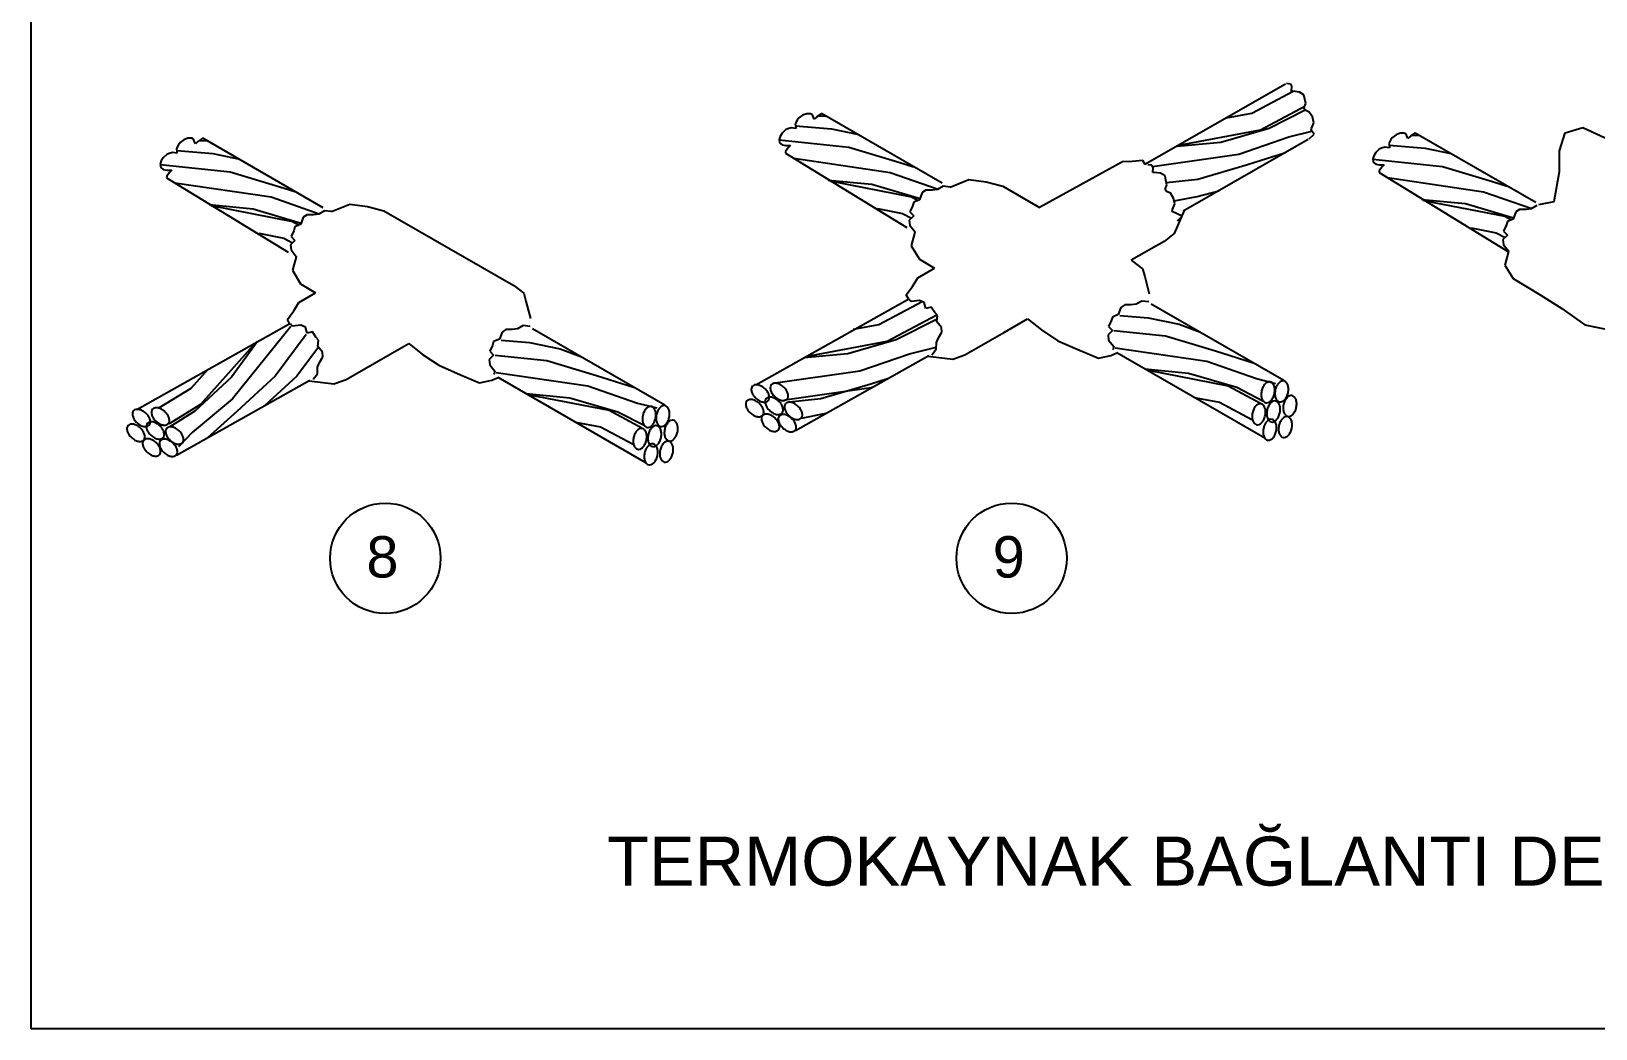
# Model space of a CAD drawing. Header units: millimetres. Extents: x 2046 to 14753, y 2361 to 29276.
# Drawn here: x 7026.9 to 7503.5, y 9255.1 to 9558.9 of the extents above; entities that cross this region are included whole.
import ezdxf
from ezdxf.enums import TextEntityAlignment as Align

# ---------------------------------------------------------------- set-up
doc = ezdxf.new("R2010")
doc.units = ezdxf.units.MM
doc.layers.add('DETAYLAR', color=7, linetype='Continuous')
doc.styles.add('ELEKTRIK', font='arial.ttf', dxfattribs={"height": 0.2})
doc.styles.get("Standard").update_dxf_attribs({"font": 'arial.ttf'})
doc.linetypes.add('DIYAFON-HATTI', pattern='A,12.7,-5.08,["DF",Standard,S=2.54,R=0,X=-2.54,Y=-1.27],-5.08', length=22.86)

msp = doc.modelspace()

# ---------------------------------------------------------------- linework, layer by layer
at = {"layer": 'DETAYLAR', "color": 4, "linetype": 'Continuous'}
for p, q in [((7026.924, 9255.122), (7026.924, 9862.618)), ((8038.859, 9255.122), (7026.924, 9255.122))]:
    msp.add_line(p, q, dxfattribs=at)
at = {"layer": 'DETAYLAR', "color": 4}
for p, q in [((7409.008, 9542.786), (7366.175, 9518.277)), ((7410.545, 9542.801), (7409.327, 9542.937)), ((7410.951, 9542.125), (7410.545, 9542.801)), ((7410.816, 9540.638), (7410.951, 9542.125)), ((7411.222, 9540.638), (7410.816, 9540.638)), ((7413.251, 9540.367), (7411.222, 9540.638)), ((7414.604, 9539.556), (7413.251, 9540.367)), ((7414.875, 9538.204), (7414.604, 9539.556)), ((7414.604, 9535.364), (7415.146, 9536.852)), ((7415.146, 9536.852), (7414.875, 9538.204)), ((7260.237, 9531.776), (7259.671, 9530.646)), ((7260.739, 9532.467), (7260.237, 9531.776)), ((7261.87, 9533.283), (7260.739, 9532.467)), ((7263.126, 9533.785), (7261.87, 9533.283)), ((7264.32, 9533.785), (7263.126, 9533.785)), ((7264.885, 9533.471), (7264.32, 9533.785)), ((7265.199, 9532.655), (7264.885, 9533.471)), ((7265.45, 9532.09), (7265.199, 9532.655)), ((7266.204, 9532.843), (7265.45, 9532.09)), ((7267.649, 9533.785), (7266.204, 9532.843)), ((7266.829, 9533.14), (7268.965, 9533.043)), ((7267.669, 9533.791), (7267.649, 9533.785)), ((7304.39, 9512.59), (7267.669, 9533.791)), ((7415.01, 9534.823), (7414.604, 9535.364)), ((7416.228, 9534.283), (7415.01, 9534.823)), ((7417.175, 9532.795), (7416.228, 9534.283)), ((7417.581, 9531.037), (7417.175, 9532.795)), ((7255.023, 9526.88), (7254.709, 9525.875)), ((7255.651, 9527.821), (7255.023, 9526.88)), ((7256.719, 9528.826), (7255.651, 9527.821)), ((7257.41, 9529.203), (7256.719, 9528.826)), ((7258.415, 9529.454), (7257.41, 9529.203)), ((7259.797, 9529.265), (7258.415, 9529.454)), ((7259.671, 9530.646), (7259.797, 9529.767)), ((7259.797, 9529.767), (7259.797, 9529.265)), ((7416.228, 9526.169), (7417.717, 9527.522)), ((7416.769, 9528.738), (7416.905, 9529.279)), ((7417.717, 9527.522), (7416.769, 9528.738)), ((7416.905, 9529.279), (7417.581, 9531.037)), ((7441.577, 9526.572), (7441.075, 9525.881)), ((7442.708, 9527.388), (7441.577, 9526.572)), ((7443.964, 9527.89), (7442.708, 9527.388)), ((7445.158, 9527.89), (7443.964, 9527.89)), ((7445.723, 9527.576), (7445.158, 9527.89)), ((7446.037, 9526.76), (7445.723, 9527.576)), ((7446.288, 9526.195), (7446.037, 9526.76)), ((7447.042, 9526.948), (7446.288, 9526.195)), ((7448.487, 9527.89), (7447.042, 9526.948)), ((7448.507, 9527.896), (7448.487, 9527.89)), ((7485.228, 9506.695), (7448.507, 9527.896)), ((7492.463, 9522.473), (7494.136, 9527.908)), ((7494.136, 9527.908), (7499.575, 9529.58)), ((7499.575, 9529.58), (7530.95, 9514.948)), ((7069.903, 9521.957), (7068.898, 9521.705)), ((7071.285, 9521.768), (7069.903, 9521.957)), ((7071.725, 9524.279), (7071.159, 9523.149)), ((7071.159, 9523.149), (7071.285, 9522.27)), ((7071.285, 9522.27), (7071.285, 9521.768)), ((7072.227, 9524.97), (7071.725, 9524.279)), ((7073.358, 9525.786), (7072.227, 9524.97)), ((7074.614, 9526.288), (7073.358, 9525.786)), ((7075.808, 9526.288), (7074.614, 9526.288)), ((7076.373, 9525.974), (7075.808, 9526.288)), ((7076.687, 9525.158), (7076.373, 9525.974)), ((7076.938, 9524.593), (7076.687, 9525.158)), ((7077.692, 9525.346), (7076.938, 9524.593)), ((7079.137, 9526.288), (7077.692, 9525.346)), ((7078.316, 9525.643), (7080.453, 9525.545)), ((7079.157, 9526.294), (7079.137, 9526.288)), ((7115.878, 9505.093), (7079.157, 9526.294)), ((7254.709, 9525.875), (7254.897, 9524.934)), ((7254.897, 9524.934), (7255.651, 9524.306)), ((7255.651, 9524.306), (7256.782, 9524.118)), ((7256.719, 9522.297), (7256.646, 9521.75)), ((7256.646, 9521.75), (7293.655, 9499.131)), ((7257.536, 9523.364), (7256.719, 9522.297)), ((7256.782, 9524.118), (7257.661, 9524.118)), ((7258.227, 9524.055), (7257.536, 9523.364)), ((7257.661, 9524.118), (7258.227, 9524.055)), ((7415.868, 9525.886), (7377.865, 9504.14)), ((7436.489, 9521.927), (7435.861, 9520.985)), ((7437.557, 9522.931), (7436.489, 9521.927)), ((7438.248, 9523.308), (7437.557, 9522.931)), ((7439.253, 9523.559), (7438.248, 9523.308)), ((7440.635, 9523.37), (7439.253, 9523.559)), ((7441.075, 9525.881), (7440.509, 9524.751)), ((7440.509, 9524.751), (7440.635, 9523.873)), ((7440.635, 9523.873), (7440.635, 9523.37)), ((7492.463, 9516.202), (7492.463, 9522.473)), ((7066.511, 9519.383), (7066.197, 9518.378)), ((7066.197, 9518.378), (7066.385, 9517.437)), ((7066.385, 9517.437), (7067.139, 9516.809)), ((7067.139, 9520.324), (7066.511, 9519.383)), ((7068.207, 9521.329), (7067.139, 9520.324)), ((7068.898, 9521.705), (7068.207, 9521.329)), ((7359.31, 9519.14), (7334.086, 9505.232)), ((7362.311, 9519.179), (7359.31, 9519.14)), ((7365.514, 9519.555), (7362.311, 9519.179)), ((7366.243, 9518.316), (7365.514, 9519.555)), ((7368.255, 9518.083), (7367.037, 9518.218)), ((7368.661, 9517.406), (7368.255, 9518.083)), ((7368.526, 9515.919), (7368.661, 9517.406)), ((7435.861, 9520.985), (7435.547, 9519.981)), ((7435.547, 9519.981), (7435.735, 9519.039)), ((7435.735, 9519.039), (7436.489, 9518.411)), ((7436.489, 9518.411), (7437.62, 9518.223)), ((7438.373, 9517.47), (7437.557, 9516.402)), ((7437.62, 9518.223), (7438.499, 9518.223)), ((7439.064, 9518.16), (7438.373, 9517.47)), ((7438.499, 9518.223), (7439.064, 9518.16)), ((7067.139, 9516.809), (7068.27, 9516.621)), ((7068.207, 9514.8), (7068.134, 9514.253)), ((7068.134, 9514.253), (7105.143, 9491.633)), ((7069.023, 9515.867), (7068.207, 9514.8)), ((7068.27, 9516.621), (7069.149, 9516.621)), ((7069.714, 9516.558), (7069.023, 9515.867)), ((7069.149, 9516.621), (7069.714, 9516.558)), ((7306.883, 9511.446), (7312.478, 9513.702)), ((7312.478, 9513.702), (7317.84, 9513.032)), ((7317.84, 9513.032), (7322.868, 9511.692)), ((7368.932, 9515.919), (7368.526, 9515.919)), ((7370.961, 9515.649), (7368.932, 9515.919)), ((7372.314, 9514.837), (7370.961, 9515.649)), ((7372.585, 9513.485), (7372.314, 9514.837)), ((7372.856, 9512.133), (7372.585, 9513.485)), ((7437.557, 9516.402), (7437.484, 9515.855)), ((7437.484, 9515.855), (7476.943, 9491.738)), ((7490.789, 9507.005), (7492.463, 9516.202)), ((7297.522, 9507.587), (7295.764, 9506.806)), ((7298.303, 9509.735), (7297.522, 9507.587)), ((7299.475, 9510.515), (7298.303, 9509.735)), ((7301.429, 9510.515), (7299.475, 9510.515)), ((7302.991, 9510.711), (7301.429, 9510.515)), ((7304.749, 9511.687), (7302.991, 9510.711)), ((7306.883, 9511.446), (7304.749, 9511.687)), ((7322.868, 9511.692), (7334.086, 9505.232)), ((7372.314, 9510.645), (7372.856, 9512.133)), ((7372.72, 9510.105), (7372.314, 9510.645)), ((7373.938, 9509.564), (7372.72, 9510.105)), ((7374.885, 9508.076), (7373.938, 9509.564)), ((7375.291, 9506.318), (7374.885, 9508.076)), ((7382.086, 9508.607), (7388.686, 9510.332)), ((7110.963, 9503.018), (7109.791, 9502.237)), ((7112.916, 9503.018), (7110.963, 9503.018)), ((7114.479, 9503.214), (7112.916, 9503.018)), ((7116.237, 9504.19), (7114.479, 9503.214)), ((7118.371, 9503.949), (7116.237, 9504.19)), ((7118.371, 9503.949), (7123.965, 9506.205)), ((7123.965, 9506.205), (7129.328, 9505.535)), ((7129.328, 9505.535), (7134.356, 9504.195)), ((7134.356, 9504.195), (7173.905, 9481.419)), ((7295.764, 9502.707), (7294.396, 9501.34)), ((7295.373, 9505.635), (7294.592, 9503.878)), ((7294.592, 9503.878), (7295.764, 9502.707)), ((7295.764, 9506.806), (7295.373, 9505.635)), ((7374.479, 9504.02), (7374.615, 9504.56)), ((7377.554, 9502.537), (7374.479, 9504.02)), ((7374.615, 9504.56), (7375.291, 9506.318)), ((7378.147, 9504.301), (7375.112, 9497.309)), ((7479.141, 9503.84), (7478.36, 9501.692)), ((7480.313, 9504.62), (7479.141, 9503.84)), ((7482.266, 9504.62), (7480.313, 9504.62)), ((7483.829, 9504.816), (7482.266, 9504.62)), ((7485.587, 9505.792), (7483.829, 9504.816)), ((7486.188, 9506.169), (7490.789, 9507.005)), ((7106.861, 9498.138), (7106.079, 9496.381)), ((7107.251, 9499.309), (7106.861, 9498.138)), ((7109.01, 9500.09), (7107.251, 9499.309)), ((7109.791, 9502.237), (7109.01, 9500.09)), ((7294.396, 9501.34), (7294.592, 9499.779)), ((7294.592, 9499.779), (7296.154, 9497.827)), ((7376.066, 9501.185), (7377.554, 9502.537)), ((7476.211, 9499.74), (7475.429, 9497.983)), ((7475.429, 9497.983), (7476.602, 9496.812)), ((7476.602, 9500.911), (7476.211, 9499.74)), ((7478.36, 9501.692), (7476.602, 9500.911)), ((7107.251, 9495.21), (7105.884, 9493.843)), ((7105.884, 9493.843), (7106.079, 9492.282)), ((7106.079, 9496.381), (7107.251, 9495.21)), ((7296.112, 9497.657), (7294.976, 9493.572)), ((7294.976, 9493.572), (7297.457, 9489.441)), ((7296.154, 9497.827), (7296.112, 9497.657)), ((7372.013, 9494.808), (7361.967, 9489.175)), ((7375.112, 9497.309), (7372.013, 9494.808)), ((7476.602, 9496.812), (7475.234, 9495.445)), ((7475.234, 9495.445), (7475.429, 9493.884)), ((7475.429, 9493.884), (7476.992, 9491.932)), ((7106.079, 9492.282), (7107.642, 9490.329)), ((7107.6, 9490.16), (7106.464, 9486.075)), ((7107.642, 9490.329), (7107.6, 9490.16)), ((7297.457, 9489.441), (7302.037, 9486.694)), ((7361.967, 9489.175), (7362.417, 9488.916)), ((7362.417, 9488.916), (7365.434, 9486.571)), ((7476.95, 9491.762), (7475.814, 9487.677)), ((7476.992, 9491.932), (7476.95, 9491.762)), ((7106.464, 9486.075), (7108.944, 9481.944)), ((7295.412, 9481.195), (7296.986, 9483.75)), ((7296.986, 9483.75), (7302.037, 9486.694)), ((7365.434, 9486.571), (7366.104, 9484.227)), ((7366.104, 9484.227), (7367.484, 9478.939)), ((7475.814, 9487.677), (7478.294, 9483.546)), ((7108.474, 9476.253), (7113.525, 9479.197)), ((7108.944, 9481.944), (7113.525, 9479.197)), ((7173.905, 9481.419), (7176.922, 9479.074)), ((7176.922, 9479.074), (7177.592, 9476.73)), ((7293.445, 9478.639), (7295.412, 9481.195)), ((7478.294, 9483.546), (7486.562, 9478.589)), ((7106.9, 9473.698), (7108.474, 9476.253)), ((7177.592, 9476.73), (7178.972, 9471.442)), ((7247.615, 9451.238), (7294.202, 9477.416)), ((7294.134, 9477.378), (7293.445, 9478.639)), ((7294.476, 9477.12), (7294.408, 9477.388)), ((7295.048, 9476.554), (7294.476, 9477.12)), ((7297.524, 9476.902), (7295.048, 9476.554)), ((7298.967, 9476.274), (7297.524, 9476.902)), ((7299.445, 9474.401), (7298.967, 9476.274)), ((7301.051, 9474.811), (7299.445, 9474.401)), ((7302.163, 9473.243), (7301.051, 9474.811)), ((7358.828, 9474.783), (7358.046, 9472.635)), ((7360, 9475.564), (7358.828, 9474.783)), ((7361.953, 9475.564), (7360, 9475.564)), ((7363.516, 9475.759), (7361.953, 9475.564)), ((7365.274, 9476.735), (7363.516, 9475.759)), ((7367.408, 9476.494), (7365.274, 9476.735)), ((7408.466, 9452.502), (7368.113, 9475.799)), ((7486.562, 9478.589), (7493.176, 9474.458)), ((7493.176, 9474.458), (7500.203, 9469.501)), ((7059.103, 9443.741), (7105.69, 9469.919)), ((7104.933, 9471.142), (7106.9, 9473.698)), ((7105.622, 9469.88), (7104.933, 9471.142)), ((7105.964, 9469.623), (7105.896, 9469.891)), ((7106.536, 9469.057), (7105.964, 9469.623)), ((7109.012, 9469.405), (7106.536, 9469.057)), ((7110.455, 9468.777), (7109.012, 9469.405)), ((7302.971, 9472.31), (7302.163, 9473.243)), ((7302.746, 9470.399), (7302.971, 9472.31)), ((7304.195, 9468.632), (7302.746, 9470.399)), ((7323.345, 9467.238), (7330.403, 9471.269)), ((7330.403, 9471.269), (7334.66, 9467.96)), ((7355.898, 9470.683), (7355.116, 9468.926)), ((7356.288, 9471.855), (7355.898, 9470.683)), ((7358.046, 9472.635), (7356.288, 9471.855)), ((7500.203, 9469.501), (7508.057, 9467.848)), ((7110.933, 9466.904), (7110.455, 9468.777)), ((7112.538, 9467.314), (7110.933, 9466.904)), ((7113.651, 9465.746), (7112.538, 9467.314)), ((7114.459, 9464.813), (7113.651, 9465.746)), ((7114.234, 9462.902), (7114.459, 9464.813)), ((7169.534, 9465.138), (7167.776, 9464.358)), ((7170.316, 9467.286), (7169.534, 9465.138)), ((7171.488, 9468.067), (7170.316, 9467.286)), ((7173.441, 9468.067), (7171.488, 9468.067)), ((7175.004, 9468.262), (7173.441, 9468.067)), ((7176.762, 9469.238), (7175.004, 9468.262)), ((7178.896, 9468.997), (7176.762, 9469.238)), ((7219.954, 9445.004), (7179.601, 9468.302)), ((7302.643, 9464.101), (7303.272, 9465.545)), ((7303.272, 9465.545), (7304.269, 9467.225)), ((7304.269, 9467.225), (7304.195, 9468.632)), ((7311.346, 9460.358), (7323.345, 9467.238)), ((7334.66, 9467.96), (7339.621, 9464.655)), ((7339.621, 9464.655), (7346.234, 9461.764)), ((7356.288, 9467.755), (7354.921, 9466.389)), ((7354.921, 9466.389), (7355.116, 9464.827)), ((7355.116, 9468.926), (7356.288, 9467.755)), ((7355.116, 9464.827), (7356.679, 9462.875)), ((7115.683, 9461.135), (7114.234, 9462.902)), ((7115.757, 9459.728), (7115.683, 9461.135)), ((7134.833, 9459.741), (7141.891, 9463.772)), ((7141.891, 9463.772), (7146.148, 9460.463)), ((7146.148, 9460.463), (7151.108, 9457.158)), ((7167.776, 9460.258), (7166.409, 9458.892)), ((7167.385, 9463.186), (7166.604, 9461.429)), ((7166.604, 9461.429), (7167.776, 9460.258)), ((7167.776, 9464.358), (7167.385, 9463.186)), ((7259.711, 9437.3), (7300.333, 9460.126)), ((7300.049, 9459.967), (7307.608, 9458.982)), ((7301.29, 9460.379), (7302.586, 9462.091)), ((7302.586, 9462.091), (7302.643, 9464.101)), ((7307.608, 9458.982), (7311.346, 9460.358)), ((7346.234, 9461.764), (7352.022, 9459.285)), ((7352.022, 9459.285), (7355.742, 9460.111)), ((7355.742, 9460.111), (7357.635, 9460.977)), ((7356.484, 9462.094), (7356.288, 9461.899)), ((7356.679, 9462.875), (7356.484, 9462.094)), ((7402.648, 9434.989), (7357.635, 9460.977)), ((7114.074, 9454.594), (7114.131, 9456.604)), ((7114.131, 9456.604), (7114.76, 9458.048)), ((7114.76, 9458.048), (7115.757, 9459.728)), ((7122.833, 9452.861), (7134.833, 9459.741)), ((7151.108, 9457.158), (7157.722, 9454.266)), ((7166.409, 9458.892), (7166.604, 9457.33)), ((7166.604, 9457.33), (7168.167, 9455.378)), ((7168.167, 9455.378), (7167.971, 9454.597)), ((7071.199, 9429.803), (7111.821, 9452.629)), ((7111.537, 9452.47), (7119.096, 9451.485)), ((7112.778, 9452.882), (7114.074, 9454.594)), ((7119.096, 9451.485), (7122.833, 9452.861)), ((7157.722, 9454.266), (7163.51, 9451.788)), ((7163.51, 9451.788), (7167.23, 9452.614)), ((7167.23, 9452.614), (7169.123, 9453.479)), ((7167.971, 9454.597), (7167.776, 9454.402)), ((7214.135, 9427.491), (7169.123, 9453.479)), ((7268.566, 9442.449), (7269.141, 9442.599))]:
    msp.add_line(p, q, dxfattribs=at)
at = {"layer": 'DETAYLAR', "color": 2}
for p, q in [((7398.71, 9533.97), (7411.311, 9540.626)), ((7401.338, 9528.909), (7414.854, 9536.05)), ((7391.053, 9532.512), (7398.71, 9533.97)), ((7403.986, 9529.38), (7414.935, 9534.924)), ((7259.757, 9530.05), (7270.705, 9529.138)), ((7270.705, 9529.138), (7278.493, 9527.541)), ((7376.494, 9524.182), (7401.338, 9528.909)), ((7389.291, 9525.109), (7403.986, 9529.38)), ((7394.812, 9521.48), (7409.992, 9526.712)), ((7409.992, 9526.712), (7417.017, 9528.421)), ((7447.666, 9527.245), (7449.803, 9527.148)), ((7071.245, 9522.553), (7082.193, 9521.641)), ((7254.715, 9525.846), (7275.999, 9523.607)), ((7275.999, 9523.607), (7291.159, 9519.038)), ((7375.975, 9523.884), (7389.291, 9525.109)), ((7397.447, 9518.344), (7408.973, 9521.94)), ((7440.595, 9524.155), (7451.543, 9523.243)), ((7451.543, 9523.243), (7459.331, 9521.646)), ((7066.203, 9518.349), (7087.487, 9516.11)), ((7082.193, 9521.641), (7089.981, 9520.044)), ((7259.179, 9520.202), (7288.512, 9515.912)), ((7291.159, 9519.038), (7295.719, 9517.596)), ((7368.466, 9517.731), (7394.812, 9521.48)), ((7382.269, 9513.834), (7397.447, 9518.344)), ((7435.553, 9519.951), (7456.837, 9517.712)), ((7456.837, 9517.712), (7471.997, 9513.143)), ((7070.667, 9512.705), (7100, 9508.415)), ((7087.487, 9516.11), (7102.647, 9511.541)), ((7269.666, 9513.581), (7282.978, 9512.305)), ((7270.185, 9513.281), (7295.009, 9508.458)), ((7282.978, 9512.305), (7297.656, 9507.977)), ((7288.512, 9515.912), (7303.156, 9510.802)), ((7372.709, 9512.865), (7382.269, 9513.834)), ((7440.017, 9514.307), (7469.35, 9510.017)), ((7471.997, 9513.143), (7476.557, 9511.701)), ((7100, 9508.415), (7114.644, 9503.305)), ((7102.647, 9511.541), (7107.207, 9510.099)), ((7295.009, 9508.458), (7297.041, 9507.374)), ((7297.656, 9507.977), (7297.662, 9507.973)), ((7375.076, 9507.251), (7382.086, 9508.607)), ((7450.504, 9507.686), (7463.815, 9506.41)), ((7469.35, 9510.017), (7483.994, 9504.907)), ((7081.154, 9506.084), (7094.465, 9504.808)), ((7081.672, 9505.784), (7106.497, 9500.96)), ((7094.465, 9504.808), (7109.144, 9500.48)), ((7284.711, 9504.894), (7292.362, 9503.408)), ((7292.362, 9503.408), (7295.037, 9501.981)), ((7451.022, 9507.386), (7475.847, 9502.563)), ((7463.815, 9506.41), (7478.494, 9502.082)), ((7106.497, 9500.96), (7108.529, 9499.877)), ((7109.144, 9500.48), (7109.15, 9500.476)), ((7465.549, 9498.999), (7473.2, 9497.513)), ((7475.847, 9502.563), (7477.879, 9501.479)), ((7478.494, 9502.082), (7478.5, 9502.078)), ((7096.199, 9497.397), (7103.85, 9495.911)), ((7103.85, 9495.911), (7106.525, 9494.484)), ((7473.2, 9497.513), (7475.875, 9496.086)), ((7285.064, 9469.574), (7298.298, 9476.565)), ((7277.407, 9468.117), (7285.064, 9469.574)), ((7287.691, 9464.514), (7302.807, 9472.5)), ((7290.34, 9464.985), (7302.855, 9471.322)), ((7358.523, 9472.341), (7367.186, 9471.619)), ((7367.186, 9471.619), (7376.571, 9469.696)), ((7376.571, 9469.696), (7382.778, 9467.333)), ((7105.999, 9468.929), (7088.24, 9446.988)), ((7110.71, 9466.543), (7101.241, 9453.826)), ((7170.011, 9464.844), (7178.674, 9464.122)), ((7275.645, 9460.713), (7290.34, 9464.985)), ((7356.712, 9467.747), (7372.48, 9466.089)), ((7372.48, 9466.089), (7387.64, 9461.52)), ((7095.325, 9464.095), (7078.514, 9445.202)), ((7095.847, 9464.388), (7087.96, 9453.589)), ((7114.39, 9462.712), (7107.774, 9453.826)), ((7168.2, 9460.25), (7183.968, 9458.592)), ((7178.674, 9464.122), (7188.059, 9462.199)), ((7188.059, 9462.199), (7194.266, 9459.836)), ((7262.329, 9459.489), (7275.645, 9460.713)), ((7262.848, 9459.787), (7287.691, 9464.514)), ((7279.276, 9455.448), (7294.456, 9460.68)), ((7294.456, 9460.68), (7302.602, 9462.662)), ((7357.063, 9462.478), (7384.993, 9458.394)), ((7387.64, 9461.52), (7399.152, 9457.879)), ((7080.702, 9455.877), (7075.521, 9450.055)), ((7183.968, 9458.592), (7199.128, 9454.023)), ((7252.93, 9451.699), (7279.276, 9455.448)), ((7366.147, 9456.062), (7379.458, 9454.787)), ((7366.665, 9455.763), (7391.49, 9450.939)), ((7384.993, 9458.394), (7400.153, 9453.103)), ((7087.96, 9453.589), (7076.75, 9443.171)), ((7101.241, 9453.826), (7089.579, 9443.117)), ((7107.774, 9453.826), (7098.033, 9444.882)), ((7168.551, 9454.981), (7196.481, 9450.897)), ((7196.481, 9450.897), (7211.641, 9445.606)), ((7199.128, 9454.023), (7210.64, 9450.382)), ((7256.458, 9446.663), (7282.803, 9450.412)), ((7267.489, 9447.046), (7282.666, 9451.556)), ((7282.666, 9451.556), (7288.096, 9453.25)), ((7282.803, 9450.412), (7283.427, 9450.627)), ((7379.458, 9454.787), (7394.137, 9450.458)), ((7391.49, 9450.939), (7401.41, 9445.649)), ((7394.137, 9450.458), (7402.132, 9446.371)), ((7400.153, 9453.103), (7405.982, 9451.661)), ((7075.521, 9450.055), (7065.911, 9444.22)), ((7088.24, 9446.988), (7075.957, 9436.647)), ((7177.635, 9448.565), (7190.946, 9447.29)), ((7178.153, 9448.266), (7202.978, 9443.442)), ((7190.946, 9447.29), (7205.625, 9442.961)), ((7211.641, 9445.606), (7217.47, 9444.164)), ((7257.929, 9446.078), (7267.489, 9447.046)), ((7381.192, 9447.376), (7388.843, 9445.889)), ((7388.843, 9445.889), (7398.763, 9440.6)), ((7078.514, 9445.202), (7068.905, 9439.368)), ((7076.75, 9443.171), (7069.157, 9438.379)), ((7089.579, 9443.117), (7080.576, 9435.072)), ((7202.978, 9443.442), (7212.898, 9438.152)), ((7205.625, 9442.961), (7213.62, 9438.874)), ((7261.556, 9441.093), (7268.566, 9442.449)), ((7075.957, 9436.647), (7071.743, 9432.369)), ((7192.68, 9439.879), (7200.331, 9438.392)), ((7200.331, 9438.392), (7210.251, 9433.103))]:
    msp.add_line(p, q, dxfattribs=at)
for centre in [(7134.766, 9398.391), (7325.546, 9398.391)]:
    msp.add_circle(centre, 16.81, dxfattribs=at)
at = {"layer": 'DETAYLAR', "color": 4}
for centre, radius, start, end in [((7247.534, 9449.955), 1.26, 137.24551, 171.27093), ((7247.534, 9449.955), 1.26, 103.22008, 137.24551), ((7247.796, 9448.839), 2.406, 78.77501, 103.22008), ((7247.562, 9447.662), 3.605, 61.50392, 78.77501), ((7246.765, 9446.193), 5.277, 47.24551, 61.50392), ((7254.439, 9450.242), 2.406, 171.27093, 195.716), ((7253.306, 9450.416), 1.26, 137.24551, 171.27093), ((7253.306, 9450.416), 1.26, 103.22008, 137.24551), ((7253.568, 9449.3), 2.406, 78.77501, 103.22008), ((7253.335, 9448.124), 3.605, 61.50392, 78.77501), ((7252.537, 9446.654), 5.277, 47.24551, 61.50392), ((7252.537, 9446.654), 5.277, 32.9871, 47.24551), ((7406.864, 9448.237), 5.277, 153.65471, 167.91312), ((7405.366, 9448.979), 3.605, 136.38361, 153.65471), ((7404.497, 9449.806), 2.406, 111.93855, 136.38361), ((7404.069, 9450.869), 1.26, 77.91312, 111.93855), ((7404.069, 9450.869), 1.26, 43.88769, 77.91312), ((7403.243, 9450.075), 2.406, 19.44262, 43.88769), ((7402.112, 9449.675), 3.605, 2.17153, 19.44262), ((7411.04, 9448.515), 5.277, 153.65471, 167.91312), ((7409.542, 9449.257), 3.605, 136.38361, 153.65471), ((7408.673, 9450.084), 2.406, 111.93855, 136.38361), ((7408.245, 9451.148), 1.26, 77.91312, 111.93855), ((7408.245, 9451.148), 1.26, 43.88769, 77.91312), ((7407.419, 9450.353), 2.406, 19.44262, 43.88769), ((7406.288, 9449.954), 3.605, 2.17153, 19.44262), ((7246.971, 9445.284), 2.406, 171.27093, 195.716), ((7245.838, 9445.458), 1.26, 137.24551, 171.27093), ((7245.838, 9445.458), 1.26, 103.22008, 137.24551), ((7246.1, 9444.342), 2.406, 78.77501, 103.22008), ((7248.667, 9449.781), 2.406, 171.27093, 195.716), ((7249.821, 9450.106), 3.605, 195.716, 212.9871), ((7245.866, 9443.166), 3.605, 61.50392, 78.77501), ((7251.224, 9451.016), 5.277, 212.9871, 227.24551), ((7245.069, 9441.697), 5.277, 47.24551, 61.50392), ((7251.224, 9451.016), 5.277, 227.24551, 241.50392), ((7245.069, 9441.697), 5.277, 32.9871, 47.24551), ((7250.426, 9449.547), 3.605, 241.50392, 258.77501), ((7250.193, 9448.37), 2.406, 258.77501, 283.22008), ((7246.765, 9446.193), 5.277, 32.9871, 47.24551), ((7252.885, 9445.985), 2.406, 171.27093, 195.716), ((7251.752, 9446.159), 1.26, 137.24551, 171.27093), ((7250.455, 9447.254), 1.26, 283.22008, 317.24551), ((7251.752, 9446.159), 1.26, 103.22008, 137.24551), ((7248.167, 9447.103), 3.605, 15.716, 32.9871), ((7250.455, 9447.254), 1.26, 317.24551, 351.27093), ((7252.014, 9445.043), 2.406, 78.77501, 103.22008), ((7249.322, 9447.428), 2.406, 351.27093, 15.716), ((7255.594, 9450.567), 3.605, 195.716, 212.9871), ((7251.781, 9443.866), 3.605, 61.50392, 78.77501), ((7256.996, 9451.477), 5.277, 212.9871, 227.24551), ((7256.996, 9451.477), 5.277, 227.24551, 241.50392), ((7250.983, 9442.397), 5.277, 47.24551, 61.50392), ((7256.198, 9450.008), 3.605, 241.50392, 258.77501), ((7250.983, 9442.397), 5.277, 32.9871, 47.24551), ((7255.965, 9448.831), 2.406, 258.77501, 283.22008), ((7256.227, 9447.716), 1.26, 283.22008, 317.24551), ((7257.629, 9444.616), 1.26, 103.22008, 137.24551), ((7253.939, 9447.565), 3.605, 15.716, 32.9871), ((7256.227, 9447.716), 1.26, 317.24551, 351.27093), ((7257.891, 9443.5), 2.406, 78.77501, 103.22008), ((7255.094, 9447.889), 2.406, 351.27093, 15.716), ((7257.658, 9442.323), 3.605, 61.50392, 78.77501), ((7406.864, 9448.237), 5.277, 167.91312, 182.17153), ((7405.193, 9448.173), 3.605, 182.17153, 199.44262), ((7404.062, 9447.774), 2.406, 199.44262, 223.88769), ((7403.236, 9446.98), 1.26, 223.88769, 257.91312), ((7403.236, 9446.98), 1.26, 257.91312, 291.93855), ((7402.808, 9448.043), 2.406, 291.93855, 316.38361), ((7407.036, 9443.136), 3.605, 136.38361, 153.65471), ((7406.168, 9443.964), 2.406, 111.93855, 136.38361), ((7401.94, 9448.87), 3.605, 316.38361, 333.65471), ((7400.442, 9449.612), 5.277, 333.65471, 347.91312), ((7405.74, 9445.027), 1.26, 77.91312, 111.93855), ((7400.442, 9449.612), 5.277, 347.91312, 2.17153), ((7411.04, 9448.515), 5.277, 167.91312, 182.17153), ((7409.369, 9448.452), 3.605, 182.17153, 199.44262), ((7408.238, 9448.052), 2.406, 199.44262, 223.88769), ((7405.74, 9445.027), 1.26, 43.88769, 77.91312), ((7407.412, 9447.258), 1.26, 223.88769, 257.91312), ((7404.913, 9444.232), 2.406, 19.44262, 43.88769), ((7407.412, 9447.258), 1.26, 257.91312, 291.93855), ((7406.984, 9448.321), 2.406, 291.93855, 316.38361), ((7413.545, 9444.064), 5.277, 153.65471, 167.91312), ((7406.116, 9449.148), 3.605, 316.38361, 333.65471), ((7412.047, 9444.805), 3.605, 136.38361, 153.65471), ((7404.618, 9449.89), 5.277, 333.65471, 347.91312), ((7411.179, 9445.633), 2.406, 111.93855, 136.38361), ((7404.618, 9449.89), 5.277, 347.91312, 2.17153), ((7410.751, 9446.696), 1.26, 77.91312, 111.93855), ((7410.751, 9446.696), 1.26, 43.88769, 77.91312), ((7409.925, 9445.901), 2.406, 19.44262, 43.88769), ((7408.794, 9445.502), 3.605, 2.17153, 19.44262), ((7407.123, 9445.439), 5.277, 347.91312, 2.17153), ((7060.155, 9442.284), 2.406, 171.27093, 195.716), ((7059.022, 9442.458), 1.26, 137.24551, 171.27093), ((7061.309, 9442.609), 3.605, 195.716, 212.9871), ((7059.022, 9442.458), 1.26, 103.22008, 137.24551), ((7059.284, 9441.342), 2.406, 78.77501, 103.22008), ((7059.05, 9440.165), 3.605, 61.50392, 78.77501), ((7058.253, 9438.696), 5.277, 47.24551, 61.50392), ((7058.253, 9438.696), 5.277, 32.9871, 47.24551), ((7059.655, 9439.606), 3.605, 15.716, 32.9871), ((7065.927, 9442.745), 2.406, 171.27093, 195.716), ((7064.794, 9442.919), 1.26, 137.24551, 171.27093), ((7067.081, 9443.07), 3.605, 195.716, 212.9871), ((7064.794, 9442.919), 1.26, 103.22008, 137.24551), ((7068.484, 9443.98), 5.277, 212.9871, 227.24551), ((7065.056, 9441.803), 2.406, 78.77501, 103.22008), ((7064.823, 9440.626), 3.605, 61.50392, 78.77501), ((7064.025, 9439.157), 5.277, 47.24551, 61.50392), ((7064.025, 9439.157), 5.277, 32.9871, 47.24551), ((7065.427, 9440.067), 3.605, 15.716, 32.9871), ((7066.582, 9440.392), 2.406, 351.27093, 15.716), ((7218.352, 9440.74), 5.277, 167.91312, 182.17153), ((7218.352, 9440.74), 5.277, 153.65471, 167.91312), ((7216.854, 9441.482), 3.605, 136.38361, 153.65471), ((7215.985, 9442.309), 2.406, 111.93855, 136.38361), ((7215.557, 9443.372), 1.26, 77.91312, 111.93855), ((7215.557, 9443.372), 1.26, 43.88769, 77.91312), ((7214.731, 9442.578), 2.406, 19.44262, 43.88769), ((7211.929, 9442.115), 5.277, 333.65471, 347.91312), ((7213.6, 9442.178), 3.605, 2.17153, 19.44262), ((7211.929, 9442.115), 5.277, 347.91312, 2.17153), ((7222.528, 9441.018), 5.277, 167.91312, 182.17153), ((7220.857, 9440.955), 3.605, 182.17153, 199.44262), ((7222.528, 9441.018), 5.277, 153.65471, 167.91312), ((7221.03, 9441.76), 3.605, 136.38361, 153.65471), ((7220.161, 9442.587), 2.406, 111.93855, 136.38361), ((7219.733, 9443.65), 1.26, 77.91312, 111.93855), ((7219.733, 9443.65), 1.26, 43.88769, 77.91312), ((7218.907, 9442.856), 2.406, 19.44262, 43.88769), ((7216.105, 9442.393), 5.277, 333.65471, 347.91312), ((7217.776, 9442.457), 3.605, 2.17153, 19.44262), ((7216.105, 9442.393), 5.277, 347.91312, 2.17153), ((7248.125, 9445.609), 3.605, 195.716, 212.9871), ((7249.527, 9446.519), 5.277, 212.9871, 227.24551), ((7249.527, 9446.519), 5.277, 227.24551, 241.50392), ((7248.73, 9445.05), 3.605, 241.50392, 258.77501), ((7248.496, 9443.873), 2.406, 258.77501, 283.22008), ((7248.759, 9442.758), 1.26, 283.22008, 317.24551), ((7251.765, 9440.823), 2.406, 171.27093, 195.716), ((7250.632, 9440.997), 1.26, 137.24551, 171.27093), ((7246.471, 9442.607), 3.605, 15.716, 32.9871), ((7248.759, 9442.758), 1.26, 317.24551, 351.27093), ((7250.632, 9440.997), 1.26, 103.22008, 137.24551), ((7247.626, 9442.932), 2.406, 351.27093, 15.716), ((7250.894, 9439.881), 2.406, 78.77501, 103.22008), ((7254.039, 9446.31), 3.605, 195.716, 212.9871), ((7255.442, 9447.22), 5.277, 212.9871, 227.24551), ((7250.66, 9438.705), 3.605, 61.50392, 78.77501), ((7255.442, 9447.22), 5.277, 227.24551, 241.50392), ((7249.863, 9437.235), 5.277, 47.24551, 61.50392), ((7254.644, 9445.751), 3.605, 241.50392, 258.77501), ((7249.863, 9437.235), 5.277, 32.9871, 47.24551), ((7254.411, 9444.574), 2.406, 258.77501, 283.22008), ((7256.871, 9440.708), 2.406, 171.27093, 195.716), ((7255.739, 9440.882), 1.26, 137.24551, 171.27093), ((7255.739, 9440.882), 1.26, 103.22008, 137.24551), ((7254.673, 9443.458), 1.26, 283.22008, 317.24551), ((7252.385, 9443.307), 3.605, 15.716, 32.9871), ((7256.001, 9439.766), 2.406, 78.77501, 103.22008), ((7254.673, 9443.458), 1.26, 317.24551, 351.27093), ((7253.54, 9443.632), 2.406, 351.27093, 15.716), ((7258.762, 9444.442), 2.406, 171.27093, 195.716), ((7257.629, 9444.616), 1.26, 137.24551, 171.27093), ((7259.917, 9444.766), 3.605, 195.716, 212.9871), ((7255.767, 9438.589), 3.605, 61.50392, 78.77501), ((7261.319, 9445.677), 5.277, 212.9871, 227.24551), ((7254.97, 9437.12), 5.277, 47.24551, 61.50392), ((7261.319, 9445.677), 5.277, 227.24551, 241.50392), ((7254.97, 9437.12), 5.277, 32.9871, 47.24551), ((7260.521, 9444.207), 3.605, 241.50392, 258.77501), ((7256.86, 9440.854), 5.277, 47.24551, 61.50392), ((7256.86, 9440.854), 5.277, 32.9871, 47.24551), ((7260.55, 9441.915), 1.26, 283.22008, 317.24551), ((7258.263, 9441.764), 3.605, 15.716, 32.9871), ((7260.55, 9441.915), 1.26, 317.24551, 351.27093), ((7259.417, 9442.089), 2.406, 351.27093, 15.716), ((7404.08, 9441.56), 5.277, 167.91312, 182.17153), ((7402.409, 9441.496), 3.605, 182.17153, 199.44262), ((7404.08, 9441.56), 5.277, 153.65471, 167.91312), ((7402.582, 9442.302), 3.605, 136.38361, 153.65471), ((7401.713, 9443.129), 2.406, 111.93855, 136.38361), ((7401.285, 9444.192), 1.26, 77.91312, 111.93855), ((7401.285, 9444.192), 1.26, 43.88769, 77.91312), ((7400.459, 9443.398), 2.406, 19.44262, 43.88769), ((7397.657, 9442.935), 5.277, 333.65471, 347.91312), ((7399.328, 9442.998), 3.605, 2.17153, 19.44262), ((7397.657, 9442.935), 5.277, 347.91312, 2.17153), ((7408.534, 9442.394), 5.277, 167.91312, 182.17153), ((7406.864, 9442.331), 3.605, 182.17153, 199.44262), ((7408.534, 9442.394), 5.277, 153.65471, 167.91312), ((7405.733, 9441.932), 2.406, 199.44262, 223.88769), ((7403.61, 9443.028), 3.605, 316.38361, 333.65471), ((7402.112, 9443.77), 5.277, 333.65471, 347.91312), ((7403.782, 9443.833), 3.605, 2.17153, 19.44262), ((7402.112, 9443.77), 5.277, 347.91312, 2.17153), ((7410.655, 9438.407), 3.605, 136.38361, 153.65471), ((7409.787, 9439.234), 2.406, 111.93855, 136.38361), ((7413.545, 9444.064), 5.277, 167.91312, 182.17153), ((7411.875, 9444), 3.605, 182.17153, 199.44262), ((7410.744, 9443.601), 2.406, 199.44262, 223.88769), ((7409.359, 9440.297), 1.26, 77.91312, 111.93855), ((7409.918, 9442.806), 1.26, 223.88769, 257.91312), ((7409.359, 9440.297), 1.26, 43.88769, 77.91312), ((7409.918, 9442.806), 1.26, 257.91312, 291.93855), ((7408.533, 9439.503), 2.406, 19.44262, 43.88769), ((7409.49, 9443.87), 2.406, 291.93855, 316.38361), ((7408.621, 9444.697), 3.605, 316.38361, 333.65471), ((7407.123, 9445.439), 5.277, 333.65471, 347.91312), ((7058.458, 9437.787), 2.406, 171.27093, 195.716), ((7057.326, 9437.961), 1.26, 137.24551, 171.27093), ((7059.613, 9438.112), 3.605, 195.716, 212.9871), ((7057.326, 9437.961), 1.26, 103.22008, 137.24551), ((7061.015, 9439.022), 5.277, 212.9871, 227.24551), ((7057.588, 9436.845), 2.406, 78.77501, 103.22008), ((7057.354, 9435.669), 3.605, 61.50392, 78.77501), ((7062.711, 9443.519), 5.277, 212.9871, 227.24551), ((7056.557, 9434.199), 5.277, 47.24551, 61.50392), ((7062.711, 9443.519), 5.277, 227.24551, 241.50392), ((7056.557, 9434.199), 5.277, 32.9871, 47.24551), ((7061.914, 9442.05), 3.605, 241.50392, 258.77501), ((7057.959, 9435.11), 3.605, 15.716, 32.9871), ((7061.68, 9440.873), 2.406, 258.77501, 283.22008), ((7059.113, 9435.435), 2.406, 351.27093, 15.716), ((7064.373, 9438.488), 2.406, 171.27093, 195.716), ((7063.24, 9438.662), 1.26, 137.24551, 171.27093), ((7065.527, 9438.813), 3.605, 195.716, 212.9871), ((7061.943, 9439.757), 1.26, 283.22008, 317.24551), ((7063.24, 9438.662), 1.26, 103.22008, 137.24551), ((7066.93, 9439.723), 5.277, 212.9871, 227.24551), ((7061.943, 9439.757), 1.26, 317.24551, 351.27093), ((7063.502, 9437.546), 2.406, 78.77501, 103.22008), ((7060.81, 9439.931), 2.406, 351.27093, 15.716), ((7063.268, 9436.369), 3.605, 61.50392, 78.77501), ((7068.484, 9443.98), 5.277, 227.24551, 241.50392), ((7062.471, 9434.9), 5.277, 47.24551, 61.50392), ((7067.686, 9442.511), 3.605, 241.50392, 258.77501), ((7062.471, 9434.9), 5.277, 32.9871, 47.24551), ((7063.873, 9435.81), 3.605, 15.716, 32.9871), ((7067.453, 9441.334), 2.406, 258.77501, 283.22008), ((7065.028, 9436.135), 2.406, 351.27093, 15.716), ((7070.25, 9436.944), 2.406, 171.27093, 195.716), ((7069.117, 9437.118), 1.26, 137.24551, 171.27093), ((7071.405, 9437.269), 3.605, 195.716, 212.9871), ((7067.715, 9440.218), 1.26, 283.22008, 317.24551), ((7069.117, 9437.118), 1.26, 103.22008, 137.24551), ((7067.715, 9440.218), 1.26, 317.24551, 351.27093), ((7069.379, 9436.003), 2.406, 78.77501, 103.22008), ((7069.146, 9434.826), 3.605, 61.50392, 78.77501), ((7068.348, 9433.357), 5.277, 47.24551, 61.50392), ((7068.348, 9433.357), 5.277, 32.9871, 47.24551), ((7069.75, 9434.267), 3.605, 15.716, 32.9871), ((7215.568, 9434.063), 5.277, 153.65471, 167.91312), ((7214.07, 9434.804), 3.605, 136.38361, 153.65471), ((7213.201, 9435.632), 2.406, 111.93855, 136.38361), ((7212.773, 9436.695), 1.26, 77.91312, 111.93855), ((7212.773, 9436.695), 1.26, 43.88769, 77.91312), ((7216.681, 9440.676), 3.605, 182.17153, 199.44262), ((7215.55, 9440.277), 2.406, 199.44262, 223.88769), ((7211.947, 9435.9), 2.406, 19.44262, 43.88769), ((7214.724, 9439.483), 1.26, 223.88769, 257.91312), ((7210.816, 9435.501), 3.605, 2.17153, 19.44262), ((7214.724, 9439.483), 1.26, 257.91312, 291.93855), ((7220.022, 9434.897), 5.277, 167.91312, 182.17153), ((7220.022, 9434.897), 5.277, 153.65471, 167.91312), ((7214.296, 9440.546), 2.406, 291.93855, 316.38361), ((7218.524, 9435.639), 3.605, 136.38361, 153.65471), ((7217.656, 9436.467), 2.406, 111.93855, 136.38361), ((7213.427, 9441.373), 3.605, 316.38361, 333.65471), ((7217.227, 9437.53), 1.26, 77.91312, 111.93855), ((7219.726, 9440.555), 2.406, 199.44262, 223.88769), ((7217.227, 9437.53), 1.26, 43.88769, 77.91312), ((7218.9, 9439.761), 1.26, 223.88769, 257.91312), ((7216.401, 9436.735), 2.406, 19.44262, 43.88769), ((7218.9, 9439.761), 1.26, 257.91312, 291.93855), ((7215.27, 9436.336), 3.605, 2.17153, 19.44262), ((7213.6, 9436.273), 5.277, 347.91312, 2.17153), ((7218.472, 9440.824), 2.406, 291.93855, 316.38361), ((7225.033, 9436.567), 5.277, 167.91312, 182.17153), ((7223.363, 9436.503), 3.605, 182.17153, 199.44262), ((7225.033, 9436.567), 5.277, 153.65471, 167.91312), ((7217.603, 9441.651), 3.605, 316.38361, 333.65471), ((7223.535, 9437.308), 3.605, 136.38361, 153.65471), ((7222.667, 9438.136), 2.406, 111.93855, 136.38361), ((7222.239, 9439.199), 1.26, 77.91312, 111.93855), ((7222.239, 9439.199), 1.26, 43.88769, 77.91312), ((7221.413, 9438.404), 2.406, 19.44262, 43.88769), ((7218.611, 9437.942), 5.277, 333.65471, 347.91312), ((7220.282, 9438.005), 3.605, 2.17153, 19.44262), ((7218.611, 9437.942), 5.277, 347.91312, 2.17153), ((7252.919, 9441.148), 3.605, 195.716, 212.9871), ((7254.321, 9442.058), 5.277, 212.9871, 227.24551), ((7254.321, 9442.058), 5.277, 227.24551, 241.50392), ((7253.524, 9440.589), 3.605, 241.50392, 258.77501), ((7253.29, 9439.412), 2.406, 258.77501, 283.22008), ((7253.553, 9438.297), 1.26, 283.22008, 317.24551), ((7251.265, 9438.146), 3.605, 15.716, 32.9871), ((7253.553, 9438.297), 1.26, 317.24551, 351.27093), ((7258.026, 9441.033), 3.605, 195.716, 212.9871), ((7252.42, 9438.47), 2.406, 351.27093, 15.716), ((7259.428, 9441.943), 5.277, 212.9871, 227.24551), ((7259.428, 9441.943), 5.277, 227.24551, 241.50392), ((7258.631, 9440.474), 3.605, 241.50392, 258.77501), ((7258.397, 9439.297), 2.406, 258.77501, 283.22008), ((7258.659, 9438.181), 1.26, 283.22008, 317.24551), ((7256.372, 9438.03), 3.605, 15.716, 32.9871), ((7258.659, 9438.181), 1.26, 317.24551, 351.27093), ((7260.288, 9443.031), 2.406, 258.77501, 283.22008), ((7257.526, 9438.355), 2.406, 351.27093, 15.716), ((7401.278, 9441.097), 2.406, 199.44262, 223.88769), ((7400.452, 9440.302), 1.26, 223.88769, 257.91312), ((7400.452, 9440.302), 1.26, 257.91312, 291.93855), ((7400.024, 9441.366), 2.406, 291.93855, 316.38361), ((7399.156, 9442.193), 3.605, 316.38361, 333.65471), ((7407.421, 9436.83), 5.277, 167.91312, 182.17153), ((7405.75, 9436.767), 3.605, 182.17153, 199.44262), ((7407.421, 9436.83), 5.277, 153.65471, 167.91312), ((7405.923, 9437.572), 3.605, 136.38361, 153.65471), ((7405.054, 9438.399), 2.406, 111.93855, 136.38361), ((7404.907, 9441.137), 1.26, 223.88769, 257.91312), ((7404.626, 9439.462), 1.26, 77.91312, 111.93855), ((7404.907, 9441.137), 1.26, 257.91312, 291.93855), ((7404.626, 9439.462), 1.26, 43.88769, 77.91312), ((7404.478, 9442.2), 2.406, 291.93855, 316.38361), ((7403.8, 9438.668), 2.406, 19.44262, 43.88769), ((7400.998, 9438.205), 5.277, 333.65471, 347.91312), ((7402.669, 9438.269), 3.605, 2.17153, 19.44262), ((7400.998, 9438.205), 5.277, 347.91312, 2.17153), ((7412.153, 9437.665), 5.277, 167.91312, 182.17153), ((7410.483, 9437.601), 3.605, 182.17153, 199.44262), ((7412.153, 9437.665), 5.277, 153.65471, 167.91312), ((7409.352, 9437.202), 2.406, 199.44262, 223.88769), ((7407.229, 9438.298), 3.605, 316.38361, 333.65471), ((7405.731, 9439.04), 5.277, 333.65471, 347.91312), ((7407.402, 9439.103), 3.605, 2.17153, 19.44262), ((7405.731, 9439.04), 5.277, 347.91312, 2.17153), ((7061.015, 9439.022), 5.277, 227.24551, 241.50392), ((7060.218, 9437.553), 3.605, 241.50392, 258.77501), ((7059.984, 9436.376), 2.406, 258.77501, 283.22008), ((7060.246, 9435.261), 1.26, 283.22008, 317.24551), ((7063.252, 9433.326), 2.406, 171.27093, 195.716), ((7062.12, 9433.5), 1.26, 137.24551, 171.27093), ((7064.407, 9433.651), 3.605, 195.716, 212.9871), ((7060.246, 9435.261), 1.26, 317.24551, 351.27093), ((7062.12, 9433.5), 1.26, 103.22008, 137.24551), ((7065.809, 9434.561), 5.277, 212.9871, 227.24551), ((7062.382, 9432.384), 2.406, 78.77501, 103.22008), ((7062.148, 9431.208), 3.605, 61.50392, 78.77501), ((7066.93, 9439.723), 5.277, 227.24551, 241.50392), ((7061.351, 9429.738), 5.277, 47.24551, 61.50392), ((7066.132, 9438.254), 3.605, 241.50392, 258.77501), ((7061.351, 9429.738), 5.277, 32.9871, 47.24551), ((7065.898, 9437.077), 2.406, 258.77501, 283.22008), ((7062.753, 9430.648), 3.605, 15.716, 32.9871), ((7068.359, 9433.211), 2.406, 171.27093, 195.716), ((7067.226, 9433.385), 1.26, 137.24551, 171.27093), ((7069.514, 9433.535), 3.605, 195.716, 212.9871), ((7063.907, 9430.973), 2.406, 351.27093, 15.716), ((7067.226, 9433.385), 1.26, 103.22008, 137.24551), ((7066.161, 9435.961), 1.26, 283.22008, 317.24551), ((7070.916, 9434.446), 5.277, 212.9871, 227.24551), ((7067.489, 9432.269), 2.406, 78.77501, 103.22008), ((7066.161, 9435.961), 1.26, 317.24551, 351.27093), ((7067.255, 9431.092), 3.605, 61.50392, 78.77501), ((7072.807, 9438.18), 5.277, 212.9871, 227.24551), ((7066.458, 9429.623), 5.277, 47.24551, 61.50392), ((7072.807, 9438.18), 5.277, 227.24551, 241.50392), ((7066.458, 9429.623), 5.277, 32.9871, 47.24551), ((7072.009, 9436.71), 3.605, 241.50392, 258.77501), ((7067.86, 9430.533), 3.605, 15.716, 32.9871), ((7071.776, 9435.534), 2.406, 258.77501, 283.22008), ((7069.014, 9430.858), 2.406, 351.27093, 15.716), ((7072.038, 9434.418), 1.26, 283.22008, 317.24551), ((7072.038, 9434.418), 1.26, 317.24551, 351.27093), ((7070.905, 9434.592), 2.406, 351.27093, 15.716), ((7215.568, 9434.063), 5.277, 167.91312, 182.17153), ((7213.897, 9433.999), 3.605, 182.17153, 199.44262), ((7212.766, 9433.6), 2.406, 199.44262, 223.88769), ((7211.94, 9432.805), 1.26, 223.88769, 257.91312), ((7211.94, 9432.805), 1.26, 257.91312, 291.93855), ((7211.512, 9433.869), 2.406, 291.93855, 316.38361), ((7210.643, 9434.696), 3.605, 316.38361, 333.65471), ((7218.908, 9429.333), 5.277, 153.65471, 167.91312), ((7209.145, 9435.438), 5.277, 333.65471, 347.91312), ((7217.41, 9430.075), 3.605, 136.38361, 153.65471), ((7209.145, 9435.438), 5.277, 347.91312, 2.17153), ((7218.352, 9434.834), 3.605, 182.17153, 199.44262), ((7216.542, 9430.902), 2.406, 111.93855, 136.38361), ((7217.221, 9434.435), 2.406, 199.44262, 223.88769), ((7216.394, 9433.64), 1.26, 223.88769, 257.91312), ((7216.114, 9431.965), 1.26, 77.91312, 111.93855), ((7216.394, 9433.64), 1.26, 257.91312, 291.93855), ((7216.114, 9431.965), 1.26, 43.88769, 77.91312), ((7215.966, 9434.703), 2.406, 291.93855, 316.38361), ((7215.288, 9431.171), 2.406, 19.44262, 43.88769), ((7214.157, 9430.772), 3.605, 2.17153, 19.44262), ((7215.098, 9435.531), 3.605, 316.38361, 333.65471), ((7213.6, 9436.273), 5.277, 333.65471, 347.91312), ((7223.641, 9430.168), 5.277, 167.91312, 182.17153), ((7223.641, 9430.168), 5.277, 153.65471, 167.91312), ((7222.143, 9430.909), 3.605, 136.38361, 153.65471), ((7221.275, 9431.737), 2.406, 111.93855, 136.38361), ((7222.232, 9436.104), 2.406, 199.44262, 223.88769), ((7220.847, 9432.8), 1.26, 77.91312, 111.93855), ((7221.406, 9435.309), 1.26, 223.88769, 257.91312), ((7220.847, 9432.8), 1.26, 43.88769, 77.91312), ((7221.406, 9435.309), 1.26, 257.91312, 291.93855), ((7220.021, 9432.005), 2.406, 19.44262, 43.88769), ((7220.977, 9436.373), 2.406, 291.93855, 316.38361), ((7218.89, 9431.606), 3.605, 2.17153, 19.44262), ((7217.219, 9431.543), 5.277, 347.91312, 2.17153), ((7220.109, 9437.2), 3.605, 316.38361, 333.65471), ((7404.619, 9436.367), 2.406, 199.44262, 223.88769), ((7403.793, 9435.573), 1.26, 223.88769, 257.91312), ((7403.793, 9435.573), 1.26, 257.91312, 291.93855), ((7403.365, 9436.636), 2.406, 291.93855, 316.38361), ((7402.496, 9437.463), 3.605, 316.38361, 333.65471), ((7408.526, 9436.407), 1.26, 223.88769, 257.91312), ((7408.526, 9436.407), 1.26, 257.91312, 291.93855), ((7408.098, 9437.471), 2.406, 291.93855, 316.38361), ((7065.809, 9434.561), 5.277, 227.24551, 241.50392), ((7065.012, 9433.092), 3.605, 241.50392, 258.77501), ((7064.778, 9431.915), 2.406, 258.77501, 283.22008), ((7065.04, 9430.799), 1.26, 283.22008, 317.24551), ((7065.04, 9430.799), 1.26, 317.24551, 351.27093), ((7070.916, 9434.446), 5.277, 227.24551, 241.50392), ((7070.119, 9432.976), 3.605, 241.50392, 258.77501), ((7069.885, 9431.8), 2.406, 258.77501, 283.22008), ((7070.147, 9430.684), 1.26, 283.22008, 317.24551), ((7070.147, 9430.684), 1.26, 317.24551, 351.27093), ((7218.908, 9429.333), 5.277, 167.91312, 182.17153), ((7217.238, 9429.27), 3.605, 182.17153, 199.44262), ((7216.107, 9428.87), 2.406, 199.44262, 223.88769), ((7215.281, 9428.076), 1.26, 223.88769, 257.91312), ((7215.281, 9428.076), 1.26, 257.91312, 291.93855), ((7214.853, 9429.139), 2.406, 291.93855, 316.38361), ((7213.984, 9429.966), 3.605, 316.38361, 333.65471), ((7212.486, 9430.708), 5.277, 333.65471, 347.91312), ((7212.486, 9430.708), 5.277, 347.91312, 2.17153), ((7221.971, 9430.104), 3.605, 182.17153, 199.44262), ((7220.84, 9429.705), 2.406, 199.44262, 223.88769), ((7220.014, 9428.91), 1.26, 223.88769, 257.91312), ((7220.014, 9428.91), 1.26, 257.91312, 291.93855), ((7219.585, 9429.974), 2.406, 291.93855, 316.38361), ((7218.717, 9430.801), 3.605, 316.38361, 333.65471), ((7217.219, 9431.543), 5.277, 333.65471, 347.91312)]:
    msp.add_arc(centre, radius, start, end, dxfattribs=at)

# ---------------------------------------------------------------- texts
at = {"layer": 'DETAYLAR', "color": 4, "style": 'ELEKTRIK'}
for s, p in [('8', (7133.897, 9392.511)), ('9', (7324.677, 9392.511))]:
    msp.add_text(s, height=12.607, dxfattribs=at).set_placement(p, align=Align.CENTER)
at = {"layer": 'DETAYLAR', "color": 4, "linetype": 'DIYAFON-HATTI', "lineweight": 0, "style": 'ELEKTRIK'}
msp.add_text('TERMOKAYNAK BAĞLANTI DETAYLARI', height=14.94221, dxfattribs=at).set_placement((7202.333, 9298.701))

doc.saveas('drawing.dxf')
